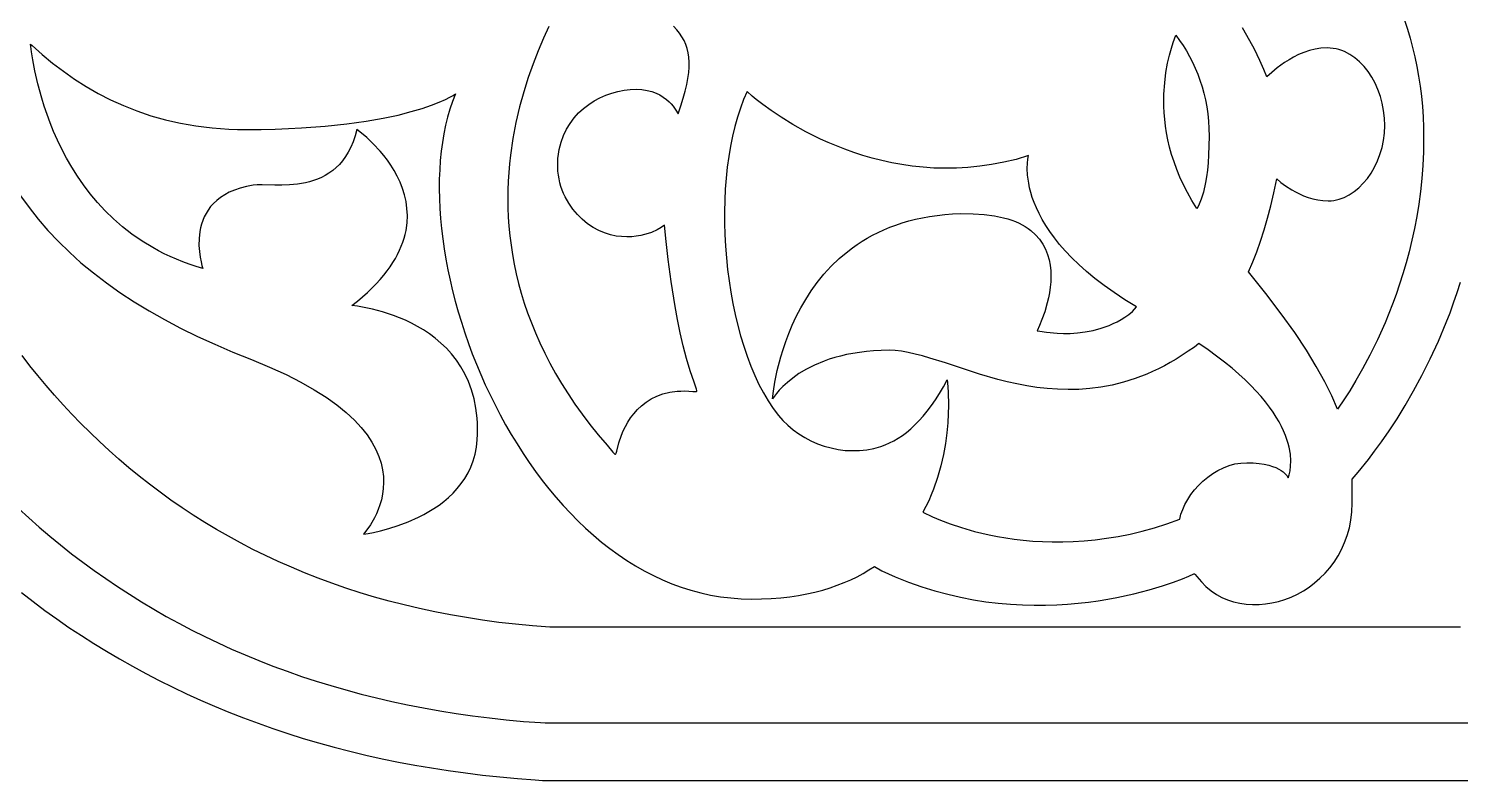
# Model space of a CAD drawing. Extents: x 1175 to 1336, y 620 to 642.
# Drawn here: x 1183.37 to 1198.17, y 619.83 to 627.6 of the extents above; entities that cross this region are included whole.
import ezdxf

# ---------------------------------------------------------------- set-up
doc = ezdxf.new("R2010")
doc.units = 0
doc.layers.add('LAYER_1', color=18, linetype='CONTINUOUS')

msp = doc.modelspace()

# ---------------------------------------------------------------- linework, layer by layer
at = {"layer": 'LAYER_1'}
for points in [[(1197.59, 627.687), (1197.62, 627.595), (1197.647, 627.502), (1197.673, 627.406), (1197.696, 627.309), (1197.717, 627.21), (1197.735, 627.11), (1197.751, 627.007), (1197.764, 626.903), (1197.774, 626.796), (1197.781, 626.688), (1197.786, 626.578), (1197.787, 626.466), (1197.785, 626.325), (1197.779, 626.186), (1197.768, 626.05), (1197.754, 625.917), (1197.737, 625.786), (1197.716, 625.658), (1197.692, 625.533), (1197.666, 625.412), (1197.637, 625.293), (1197.606, 625.178), (1197.573, 625.066), (1197.538, 624.958), (1197.502, 624.853), (1197.465, 624.751), (1197.427, 624.654), (1197.388, 624.56), (1197.31, 624.385), (1197.232, 624.226), (1197.157, 624.085), (1197.087, 623.962), (1197.024, 623.857), (1196.97, 623.773), (1196.896, 623.666), (1196.837, 623.803), (1196.765, 623.95), (1196.678, 624.107), (1196.575, 624.277), (1196.455, 624.459), (1196.316, 624.653), (1196.158, 624.862), (1195.978, 625.086), (1196.022, 625.188), (1196.064, 625.294), (1196.103, 625.404), (1196.14, 625.52), (1196.175, 625.641), (1196.208, 625.769), (1196.24, 625.904), (1196.271, 626.047), (1196.312, 626.011), (1196.36, 625.975), (1196.424, 625.933), (1196.462, 625.912), (1196.503, 625.891), (1196.547, 625.872), (1196.593, 625.855), (1196.642, 625.84), (1196.694, 625.829), (1196.747, 625.822), (1196.802, 625.819), (1196.83, 625.821), (1196.858, 625.824), (1196.913, 625.836), (1196.967, 625.855), (1197.019, 625.882), (1197.07, 625.916), (1197.118, 625.955), (1197.163, 626.001), (1197.206, 626.052), (1197.245, 626.107), (1197.28, 626.167), (1197.31, 626.232), (1197.336, 626.299), (1197.357, 626.37), (1197.373, 626.444), (1197.382, 626.52), (1197.386, 626.598), (1197.383, 626.676), (1197.374, 626.753), (1197.359, 626.828), (1197.34, 626.9), (1197.315, 626.97), (1197.286, 627.036), (1197.252, 627.098), (1197.214, 627.156), (1197.172, 627.209), (1197.126, 627.257), (1197.077, 627.299), (1197.025, 627.334), (1196.969, 627.362), (1196.941, 627.373), (1196.911, 627.383), (1196.882, 627.39), (1196.851, 627.396), (1196.82, 627.399), (1196.789, 627.4), (1196.726, 627.397), (1196.665, 627.387), (1196.606, 627.373), (1196.55, 627.353), (1196.495, 627.331), (1196.444, 627.305), (1196.396, 627.278), (1196.351, 627.251), (1196.275, 627.196), (1196.217, 627.148), (1196.167, 627.101), (1196.136, 627.179), (1196.096, 627.27), (1196.038, 627.389), (1195.961, 627.53), (1195.914, 627.608)], [(1188.748, 627.621), (1188.692, 627.5), (1188.637, 627.372), (1188.584, 627.237), (1188.534, 627.094), (1188.487, 626.946), (1188.444, 626.791), (1188.406, 626.629), (1188.375, 626.463), (1188.35, 626.291), (1188.34, 626.203), (1188.333, 626.114), (1188.327, 626.024), (1188.324, 625.932), (1188.323, 625.84), (1188.324, 625.746), (1188.328, 625.652), (1188.334, 625.557), (1188.344, 625.46), (1188.356, 625.363), (1188.371, 625.265), (1188.389, 625.166), (1188.41, 625.066), (1188.434, 624.966), (1188.462, 624.865), (1188.493, 624.763), (1188.528, 624.661), (1188.566, 624.558), (1188.608, 624.455), (1188.654, 624.351), (1188.704, 624.246), (1188.758, 624.142), (1188.816, 624.037), (1188.878, 623.931), (1188.945, 623.826), (1189.016, 623.72), (1189.092, 623.614), (1189.172, 623.507), (1189.258, 623.401), (1189.348, 623.294), (1189.408, 623.223), (1189.424, 623.206), (1189.43, 623.202), (1189.435, 623.202), (1189.438, 623.205), (1189.442, 623.211), (1189.448, 623.233), (1189.471, 623.319), (1189.498, 623.398), (1189.516, 623.441), (1189.538, 623.486), (1189.563, 623.531), (1189.592, 623.576), (1189.625, 623.62), (1189.663, 623.662), (1189.705, 623.702), (1189.752, 623.739), (1189.805, 623.772), (1189.863, 623.801), (1189.926, 623.824), (1189.996, 623.841), (1190.072, 623.852), (1190.112, 623.854), (1190.154, 623.855), (1190.235, 623.849), (1190.258, 623.848), (1190.272, 623.85), (1190.275, 623.853), (1190.277, 623.858), (1190.274, 623.875), (1190.248, 623.945), (1190.207, 624.064), (1190.169, 624.19), (1190.135, 624.321), (1190.104, 624.456), (1190.076, 624.592), (1190.052, 624.727), (1190.01, 624.985), (1189.98, 625.215), (1189.959, 625.4), (1189.943, 625.568), (1189.909, 625.544), (1189.867, 625.52), (1189.809, 625.494), (1189.775, 625.482), (1189.737, 625.471), (1189.696, 625.461), (1189.651, 625.454), (1189.604, 625.449), (1189.553, 625.447), (1189.499, 625.45), (1189.442, 625.456), (1189.383, 625.469), (1189.323, 625.488), (1189.264, 625.514), (1189.205, 625.546), (1189.148, 625.584), (1189.093, 625.629), (1189.042, 625.679), (1188.995, 625.734), (1188.952, 625.795), (1188.915, 625.861), (1188.899, 625.896), (1188.885, 625.932), (1188.872, 625.969), (1188.861, 626.007), (1188.852, 626.046), (1188.846, 626.087), (1188.841, 626.128), (1188.839, 626.171), (1188.839, 626.214), (1188.841, 626.259), (1188.846, 626.304), (1188.854, 626.35), (1188.873, 626.425), (1188.898, 626.495), (1188.929, 626.561), (1188.966, 626.621), (1189.008, 626.677), (1189.054, 626.728), (1189.105, 626.774), (1189.159, 626.816), (1189.215, 626.853), (1189.274, 626.885), (1189.335, 626.912), (1189.398, 626.934), (1189.461, 626.951), (1189.524, 626.963), (1189.587, 626.971), (1189.649, 626.973), (1189.708, 626.97), (1189.762, 626.962), (1189.811, 626.95), (1189.855, 626.933), (1189.895, 626.914), (1189.93, 626.892), (1189.962, 626.869), (1189.989, 626.845), (1190.012, 626.822), (1190.031, 626.799), (1190.06, 626.758), (1190.082, 626.718), (1190.111, 626.802), (1190.136, 626.88), (1190.156, 626.954), (1190.173, 627.022), (1190.185, 627.086), (1190.193, 627.146), (1190.198, 627.202), (1190.198, 627.254), (1190.195, 627.304), (1190.187, 627.35), (1190.176, 627.394), (1190.162, 627.436), (1190.144, 627.476), (1190.122, 627.515), (1190.097, 627.552), (1190.068, 627.589), (1190.036, 627.625)], [(1183.287, 625.873), (1183.375, 625.75), (1183.469, 625.63), (1183.57, 625.513), (1183.678, 625.399), (1183.792, 625.288), (1183.912, 625.18), (1184.04, 625.075), (1184.174, 624.973), (1184.314, 624.874), (1184.461, 624.777), (1184.615, 624.684), (1184.775, 624.593), (1184.942, 624.505), (1185.115, 624.419), (1185.294, 624.337), (1185.48, 624.257), (1185.673, 624.179), (1185.86, 624.102), (1186.031, 624.025), (1186.185, 623.946), (1186.323, 623.868), (1186.447, 623.789), (1186.557, 623.71), (1186.653, 623.632), (1186.737, 623.554), (1186.808, 623.476), (1186.869, 623.4), (1186.919, 623.324), (1186.959, 623.25), (1186.99, 623.178), (1187.013, 623.107), (1187.028, 623.038), (1187.037, 622.971), (1187.039, 622.907), (1187.036, 622.846), (1187.028, 622.787), (1187.016, 622.731), (1187.002, 622.678), (1186.984, 622.629), (1186.965, 622.584), (1186.945, 622.542), (1186.904, 622.471), (1186.867, 622.419), (1186.831, 622.375), (1186.88, 622.382), (1186.935, 622.393), (1187.008, 622.41), (1187.094, 622.433), (1187.19, 622.464), (1187.293, 622.503), (1187.4, 622.55), (1187.454, 622.578), (1187.507, 622.608), (1187.56, 622.64), (1187.612, 622.676), (1187.663, 622.714), (1187.711, 622.755), (1187.758, 622.799), (1187.801, 622.846), (1187.842, 622.897), (1187.879, 622.95), (1187.913, 623.008), (1187.942, 623.068), (1187.966, 623.133), (1187.985, 623.201), (1187.999, 623.273), (1188.007, 623.349), (1188.01, 623.408), (1188.01, 623.465), (1188.009, 623.521), (1188.006, 623.575), (1187.993, 623.678), (1187.974, 623.775), (1187.948, 623.866), (1187.917, 623.951), (1187.88, 624.031), (1187.838, 624.105), (1187.792, 624.173), (1187.742, 624.237), (1187.688, 624.296), (1187.632, 624.35), (1187.573, 624.399), (1187.513, 624.444), (1187.451, 624.485), (1187.389, 624.522), (1187.326, 624.556), (1187.264, 624.586), (1187.202, 624.612), (1187.142, 624.635), (1187.027, 624.673), (1186.924, 624.7), (1186.837, 624.719), (1186.769, 624.731), (1186.71, 624.738), (1186.768, 624.783), (1186.822, 624.829), (1186.872, 624.874), (1186.919, 624.919), (1186.963, 624.963), (1187.003, 625.008), (1187.041, 625.052), (1187.075, 625.096), (1187.106, 625.139), (1187.135, 625.182), (1187.161, 625.225), (1187.184, 625.267), (1187.204, 625.309), (1187.222, 625.351), (1187.238, 625.392), (1187.251, 625.433), (1187.262, 625.473), (1187.271, 625.513), (1187.282, 625.592), (1187.285, 625.668), (1187.281, 625.742), (1187.271, 625.813), (1187.256, 625.883), (1187.235, 625.949), (1187.21, 626.013), (1187.181, 626.074), (1187.149, 626.132), (1187.115, 626.187), (1187.079, 626.239), (1187.042, 626.287), (1187.005, 626.332), (1186.932, 626.41), (1186.866, 626.473), (1186.812, 626.52), (1186.762, 626.558), (1186.745, 626.492), (1186.724, 626.431), (1186.7, 626.375), (1186.674, 626.324), (1186.646, 626.277), (1186.615, 626.235), (1186.583, 626.197), (1186.549, 626.163), (1186.513, 626.132), (1186.475, 626.106), (1186.437, 626.082), (1186.397, 626.062), (1186.357, 626.044), (1186.316, 626.029), (1186.274, 626.017), (1186.233, 626.007), (1186.149, 625.993), (1186.068, 625.985), (1185.988, 625.983), (1185.914, 625.983), (1185.784, 625.987), (1185.732, 625.987), (1185.69, 625.983), (1185.621, 625.969), (1185.557, 625.952), (1185.498, 625.932), (1185.445, 625.909), (1185.398, 625.883), (1185.354, 625.855), (1185.316, 625.825), (1185.282, 625.793), (1185.252, 625.76), (1185.226, 625.725), (1185.204, 625.69), (1185.185, 625.653), (1185.17, 625.616), (1185.157, 625.578), (1185.148, 625.541), (1185.14, 625.503), (1185.132, 625.43), (1185.131, 625.359), (1185.136, 625.295), (1185.144, 625.237), (1185.153, 625.189), (1185.162, 625.153), (1185.172, 625.121), (1185.101, 625.142), (1185.031, 625.165), (1184.964, 625.19), (1184.898, 625.216), (1184.835, 625.244), (1184.773, 625.273), (1184.713, 625.304), (1184.654, 625.336), (1184.543, 625.404), (1184.438, 625.476), (1184.34, 625.553), (1184.248, 625.634), (1184.162, 625.718), (1184.082, 625.804), (1184.007, 625.893), (1183.939, 625.984), (1183.875, 626.075), (1183.817, 626.168), (1183.763, 626.261), (1183.714, 626.354), (1183.67, 626.446), (1183.629, 626.537), (1183.593, 626.626), (1183.561, 626.714), (1183.532, 626.798), (1183.506, 626.88), (1183.465, 627.031), (1183.435, 627.164), (1183.414, 627.276), (1183.402, 627.36), (1183.395, 627.415), (1183.391, 627.438), (1183.406, 627.425), (1183.51, 627.333), (1183.618, 627.244), (1183.73, 627.159), (1183.845, 627.078), (1183.965, 627.002), (1184.089, 626.931), (1184.218, 626.865), (1184.352, 626.804), (1184.49, 626.749), (1184.634, 626.7), (1184.784, 626.658), (1184.861, 626.64), (1184.939, 626.623), (1185.019, 626.608), (1185.1, 626.595), (1185.183, 626.584), (1185.268, 626.575), (1185.354, 626.567), (1185.441, 626.562), (1185.53, 626.559), (1185.621, 626.558), (1185.774, 626.559), (1185.919, 626.562), (1186.058, 626.567), (1186.191, 626.574), (1186.437, 626.592), (1186.659, 626.615), (1186.858, 626.643), (1187.034, 626.674), (1187.189, 626.707), (1187.324, 626.742), (1187.439, 626.776), (1187.536, 626.809), (1187.615, 626.84), (1187.678, 626.868), (1187.725, 626.891), (1187.757, 626.909), (1187.782, 626.925), (1187.752, 626.848), (1187.725, 626.768), (1187.701, 626.686), (1187.68, 626.601), (1187.662, 626.513), (1187.647, 626.424), (1187.634, 626.332), (1187.625, 626.238), (1187.619, 626.142), (1187.615, 626.044), (1187.614, 625.945), (1187.616, 625.845), (1187.62, 625.742), (1187.628, 625.639), (1187.638, 625.535), (1187.65, 625.429), (1187.665, 625.323), (1187.683, 625.216), (1187.704, 625.108), (1187.727, 625), (1187.752, 624.891), (1187.78, 624.782), (1187.81, 624.673), (1187.843, 624.565), (1187.879, 624.456), (1187.916, 624.347), (1187.956, 624.239), (1187.999, 624.132), (1188.043, 624.025), (1188.09, 623.919), (1188.139, 623.814), (1188.191, 623.71), (1188.244, 623.607), (1188.3, 623.506), (1188.358, 623.405), (1188.418, 623.307), (1188.48, 623.21), (1188.544, 623.115), (1188.61, 623.022), (1188.678, 622.931), (1188.748, 622.842), (1188.82, 622.756), (1188.894, 622.672), (1188.97, 622.59), (1189.048, 622.512), (1189.127, 622.436), (1189.209, 622.363), (1189.292, 622.293), (1189.377, 622.227), (1189.464, 622.163), (1189.552, 622.104), (1189.642, 622.048), (1189.733, 621.995), (1189.827, 621.947), (1189.922, 621.903), (1190.018, 621.862), (1190.116, 621.826), (1190.215, 621.795), (1190.316, 621.768), (1190.419, 621.745), (1190.522, 621.727), (1190.628, 621.715), (1190.734, 621.707), (1190.842, 621.704), (1190.946, 621.706), (1191.046, 621.71), (1191.143, 621.718), (1191.237, 621.728), (1191.327, 621.742), (1191.413, 621.757), (1191.497, 621.776), (1191.577, 621.797), (1191.654, 621.82), (1191.728, 621.846), (1191.799, 621.874), (1191.867, 621.903), (1191.933, 621.935), (1191.995, 621.969), (1192.055, 622.005), (1192.111, 622.042), (1192.189, 621.997), (1192.327, 621.935), (1192.464, 621.88), (1192.6, 621.831), (1192.735, 621.789), (1192.869, 621.753), (1193.002, 621.722), (1193.134, 621.697), (1193.263, 621.676), (1193.391, 621.661), (1193.517, 621.65), (1193.641, 621.643), (1193.762, 621.64), (1193.88, 621.641), (1193.995, 621.644), (1194.108, 621.651), (1194.217, 621.661), (1194.323, 621.673), (1194.425, 621.687), (1194.523, 621.703), (1194.617, 621.72), (1194.793, 621.758), (1194.95, 621.799), (1195.087, 621.84), (1195.202, 621.878), (1195.295, 621.913), (1195.362, 621.94), (1195.413, 621.964), (1195.42, 621.964), (1195.426, 621.959), (1195.445, 621.936), (1195.49, 621.881), (1195.538, 621.832), (1195.59, 621.789), (1195.645, 621.752), (1195.703, 621.721), (1195.762, 621.695), (1195.824, 621.675), (1195.888, 621.66), (1195.953, 621.65), (1196.019, 621.646), (1196.086, 621.647), (1196.153, 621.653), (1196.22, 621.664), (1196.287, 621.679), (1196.353, 621.7), (1196.418, 621.725), (1196.482, 621.755), (1196.544, 621.789), (1196.604, 621.828), (1196.661, 621.871), (1196.716, 621.919), (1196.768, 621.97), (1196.817, 622.026), (1196.862, 622.085), (1196.903, 622.149), (1196.94, 622.216), (1196.971, 622.287), (1196.998, 622.361), (1197.02, 622.44), (1197.035, 622.521), (1197.045, 622.606), (1197.048, 622.694), (1197.048, 622.942), (1197.111, 623.014), (1197.216, 623.145), (1197.281, 623.231), (1197.353, 623.33), (1197.431, 623.443), (1197.513, 623.568), (1197.597, 623.705), (1197.684, 623.855), (1197.77, 624.015), (1197.856, 624.187), (1197.94, 624.37), (1198.021, 624.563), (1198.06, 624.663), (1198.097, 624.766), (1198.133, 624.871), (1198.167, 624.978)], [(1198.167, 621.413), (1188.756, 621.413), (1188.578, 621.427), (1188.403, 621.444), (1188.231, 621.463), (1188.062, 621.486), (1187.895, 621.512), (1187.73, 621.54), (1187.568, 621.572), (1187.409, 621.606), (1187.252, 621.643), (1187.098, 621.682), (1186.946, 621.725), (1186.796, 621.769), (1186.649, 621.817), (1186.505, 621.867), (1186.363, 621.919), (1186.223, 621.974), (1186.086, 622.032), (1185.951, 622.091), (1185.819, 622.153), (1185.688, 622.217), (1185.561, 622.284), (1185.435, 622.353), (1185.312, 622.423), (1185.191, 622.496), (1185.072, 622.571), (1184.956, 622.648), (1184.841, 622.727), (1184.729, 622.808), (1184.62, 622.891), (1184.512, 622.975), (1184.407, 623.061), (1184.303, 623.149), (1184.202, 623.239), (1184.103, 623.331), (1184.006, 623.424), (1183.911, 623.518), (1183.818, 623.614), (1183.727, 623.712), (1183.639, 623.811), (1183.552, 623.911), (1183.467, 624.013), (1183.384, 624.116), (1183.304, 624.22)], [(1183.266, 622.64), (1183.372, 622.543), (1183.48, 622.448), (1183.59, 622.354), (1183.702, 622.263), (1183.815, 622.173), (1183.931, 622.085), (1184.048, 621.999), (1184.168, 621.915), (1184.289, 621.833), (1184.412, 621.753), (1184.537, 621.675), (1184.664, 621.599), (1184.793, 621.525), (1184.924, 621.453), (1185.057, 621.384), (1185.192, 621.316), (1185.329, 621.251), (1185.468, 621.187), (1185.608, 621.126), (1185.751, 621.068), (1185.896, 621.011), (1186.043, 620.957), (1186.191, 620.905), (1186.342, 620.856), (1186.495, 620.809), (1186.649, 620.764), (1186.806, 620.722), (1186.965, 620.682), (1187.125, 620.645), (1187.288, 620.611), (1187.453, 620.578), (1187.619, 620.549), (1187.788, 620.522), (1187.959, 620.497), (1188.132, 620.476), (1188.307, 620.457), (1188.484, 620.44), (1188.662, 620.427), (1188.709, 620.424), (1207.624, 620.424)], [(1183.297, 621.77), (1183.417, 621.678), (1183.539, 621.587), (1183.663, 621.498), (1183.788, 621.411), (1183.916, 621.327), (1184.045, 621.244), (1184.176, 621.164), (1184.309, 621.085), (1184.444, 621.009), (1184.581, 620.934), (1184.719, 620.862), (1184.86, 620.792), (1185.002, 620.725), (1185.147, 620.659), (1185.293, 620.596), (1185.441, 620.535), (1185.591, 620.476), (1185.742, 620.42), (1185.896, 620.366), (1186.051, 620.314), (1186.209, 620.264), (1186.368, 620.218), (1186.529, 620.173), (1186.692, 620.131), (1186.857, 620.091), (1187.023, 620.054), (1187.192, 620.019), (1187.362, 619.987), (1187.534, 619.958), (1187.708, 619.931), (1187.884, 619.906), (1188.062, 619.884), (1188.242, 619.865), (1188.423, 619.849), (1188.607, 619.835), (1188.681, 619.83), (1207.652, 619.83)]]:
    msp.add_lwpolyline(points, dxfattribs=at)
for points in [[(1195.443, 625.742), (1195.392, 625.823), (1195.346, 625.905), (1195.305, 625.985), (1195.268, 626.065), (1195.236, 626.144), (1195.208, 626.222), (1195.183, 626.299), (1195.162, 626.375), (1195.145, 626.449), (1195.131, 626.522), (1195.12, 626.593), (1195.112, 626.663), (1195.106, 626.731), (1195.103, 626.797), (1195.102, 626.861), (1195.104, 626.923), (1195.111, 627.039), (1195.124, 627.146), (1195.141, 627.242), (1195.161, 627.327), (1195.181, 627.399), (1195.199, 627.458), (1195.227, 627.531), (1195.265, 627.478), (1195.301, 627.424), (1195.335, 627.369), (1195.367, 627.312), (1195.398, 627.253), (1195.426, 627.192), (1195.452, 627.13), (1195.476, 627.066), (1195.497, 627), (1195.516, 626.933), (1195.532, 626.864), (1195.546, 626.793), (1195.556, 626.72), (1195.564, 626.645), (1195.569, 626.569), (1195.57, 626.49), (1195.569, 626.389), (1195.565, 626.296), (1195.56, 626.212), (1195.552, 626.137), (1195.543, 626.069), (1195.533, 626.009), (1195.512, 625.91), (1195.489, 625.836), (1195.468, 625.786), (1195.452, 625.755)], [(1195.464, 624.345), (1195.418, 624.309), (1195.355, 624.265), (1195.293, 624.224), (1195.231, 624.185), (1195.169, 624.149), (1195.108, 624.115), (1195.046, 624.084), (1194.985, 624.056), (1194.925, 624.029), (1194.805, 623.983), (1194.686, 623.946), (1194.568, 623.916), (1194.452, 623.894), (1194.338, 623.879), (1194.225, 623.871), (1194.114, 623.869), (1194.004, 623.872), (1193.896, 623.88), (1193.79, 623.892), (1193.686, 623.908), (1193.584, 623.928), (1193.484, 623.95), (1193.386, 623.975), (1193.196, 624.03), (1192.845, 624.144), (1192.683, 624.195), (1192.607, 624.217), (1192.533, 624.236), (1192.461, 624.252), (1192.393, 624.265), (1192.327, 624.272), (1192.264, 624.275), (1192.182, 624.273), (1192.103, 624.269), (1192.028, 624.263), (1191.956, 624.254), (1191.888, 624.243), (1191.822, 624.231), (1191.76, 624.216), (1191.701, 624.2), (1191.645, 624.182), (1191.592, 624.164), (1191.494, 624.123), (1191.408, 624.079), (1191.332, 624.034), (1191.267, 623.988), (1191.212, 623.943), (1191.166, 623.901), (1191.128, 623.862), (1191.099, 623.828), (1191.078, 623.801), (1191.058, 623.772), (1191.067, 623.852), (1191.082, 623.945), (1191.107, 624.065), (1191.144, 624.207), (1191.167, 624.285), (1191.195, 624.366), (1191.227, 624.45), (1191.263, 624.536), (1191.304, 624.624), (1191.35, 624.713), (1191.401, 624.801), (1191.458, 624.889), (1191.521, 624.976), (1191.59, 625.061), (1191.666, 625.144), (1191.748, 625.223), (1191.837, 625.298), (1191.884, 625.334), (1191.934, 625.369), (1191.985, 625.402), (1192.038, 625.434), (1192.093, 625.465), (1192.15, 625.494), (1192.209, 625.521), (1192.27, 625.547), (1192.333, 625.57), (1192.398, 625.592), (1192.466, 625.612), (1192.536, 625.63), (1192.608, 625.645), (1192.682, 625.659), (1192.759, 625.67), (1192.838, 625.678), (1192.919, 625.684), (1193.003, 625.688), (1193.131, 625.687), (1193.247, 625.68), (1193.352, 625.666), (1193.447, 625.646), (1193.49, 625.634), (1193.531, 625.62), (1193.57, 625.606), (1193.606, 625.589), (1193.64, 625.572), (1193.671, 625.554), (1193.701, 625.534), (1193.728, 625.514), (1193.777, 625.47), (1193.819, 625.423), (1193.853, 625.373), (1193.88, 625.321), (1193.901, 625.267), (1193.917, 625.211), (1193.928, 625.154), (1193.933, 625.096), (1193.935, 625.039), (1193.933, 624.982), (1193.928, 624.926), (1193.92, 624.87), (1193.91, 624.817), (1193.898, 624.766), (1193.871, 624.672), (1193.843, 624.593), (1193.819, 624.532), (1193.794, 624.478), (1193.82, 624.473), (1193.891, 624.462), (1193.999, 624.452), (1194.064, 624.449), (1194.135, 624.45), (1194.21, 624.455), (1194.289, 624.465), (1194.371, 624.48), (1194.454, 624.503), (1194.537, 624.533), (1194.578, 624.551), (1194.619, 624.571), (1194.66, 624.594), (1194.699, 624.619), (1194.739, 624.646), (1194.777, 624.677), (1194.821, 624.723), (1194.701, 624.797), (1194.589, 624.871), (1194.486, 624.945), (1194.391, 625.018), (1194.303, 625.09), (1194.223, 625.162), (1194.15, 625.232), (1194.084, 625.302), (1194.025, 625.37), (1193.972, 625.437), (1193.924, 625.502), (1193.882, 625.566), (1193.845, 625.628), (1193.813, 625.688), (1193.786, 625.746), (1193.763, 625.802), (1193.743, 625.856), (1193.728, 625.907), (1193.715, 625.955), (1193.706, 626.001), (1193.694, 626.084), (1193.691, 626.154), (1193.692, 626.21), (1193.697, 626.252), (1193.703, 626.287), (1193.575, 626.249), (1193.448, 626.219), (1193.323, 626.195), (1193.2, 626.177), (1193.078, 626.164), (1192.959, 626.157), (1192.841, 626.156), (1192.726, 626.159), (1192.614, 626.167), (1192.503, 626.178), (1192.396, 626.194), (1192.29, 626.214), (1192.188, 626.236), (1192.088, 626.262), (1191.991, 626.29), (1191.898, 626.32), (1191.807, 626.353), (1191.72, 626.387), (1191.635, 626.423), (1191.555, 626.459), (1191.404, 626.534), (1191.268, 626.61), (1191.148, 626.684), (1191.044, 626.753), (1190.957, 626.815), (1190.889, 626.867), (1190.848, 626.902), (1190.797, 626.949), (1190.76, 626.866), (1190.727, 626.778), (1190.696, 626.686), (1190.669, 626.589), (1190.645, 626.489), (1190.624, 626.385), (1190.606, 626.278), (1190.591, 626.168), (1190.579, 626.056), (1190.57, 625.942), (1190.565, 625.826), (1190.562, 625.708), (1190.563, 625.59), (1190.566, 625.471), (1190.573, 625.351), (1190.582, 625.231), (1190.594, 625.112), (1190.609, 624.994), (1190.628, 624.876), (1190.649, 624.76), (1190.672, 624.646), (1190.699, 624.533), (1190.729, 624.424), (1190.761, 624.317), (1190.796, 624.213), (1190.834, 624.112), (1190.875, 624.016), (1190.918, 623.923), (1190.965, 623.835), (1191.014, 623.752), (1191.065, 623.675), (1191.119, 623.602), (1191.166, 623.549), (1191.216, 623.5), (1191.271, 623.454), (1191.33, 623.412), (1191.391, 623.373), (1191.456, 623.34), (1191.523, 623.31), (1191.593, 623.285), (1191.664, 623.266), (1191.737, 623.251), (1191.81, 623.241), (1191.884, 623.238), (1191.958, 623.239), (1192.033, 623.247), (1192.106, 623.261), (1192.178, 623.282), (1192.223, 623.298), (1192.268, 623.317), (1192.312, 623.34), (1192.356, 623.366), (1192.4, 623.395), (1192.444, 623.427), (1192.487, 623.464), (1192.53, 623.504), (1192.573, 623.548), (1192.616, 623.595), (1192.658, 623.647), (1192.7, 623.703), (1192.742, 623.764), (1192.783, 623.828), (1192.824, 623.898), (1192.865, 623.971), (1192.868, 623.938), (1192.874, 623.846), (1192.877, 623.705), (1192.874, 623.618), (1192.869, 623.524), (1192.859, 623.421), (1192.845, 623.313), (1192.825, 623.199), (1192.799, 623.082), (1192.765, 622.962), (1192.723, 622.841), (1192.699, 622.781), (1192.673, 622.72), (1192.644, 622.66), (1192.613, 622.601), (1192.712, 622.553), (1192.793, 622.519), (1192.893, 622.481), (1193.011, 622.442), (1193.147, 622.403), (1193.299, 622.367), (1193.382, 622.351), (1193.468, 622.336), (1193.557, 622.323), (1193.65, 622.312), (1193.747, 622.304), (1193.847, 622.298), (1193.95, 622.294), (1194.057, 622.295), (1194.166, 622.298), (1194.278, 622.305), (1194.393, 622.316), (1194.511, 622.332), (1194.631, 622.352), (1194.754, 622.376), (1194.879, 622.406), (1195.006, 622.441), (1195.135, 622.482), (1195.266, 622.529), (1195.279, 622.58), (1195.297, 622.631), (1195.32, 622.683), (1195.349, 622.734), (1195.382, 622.784), (1195.42, 622.832), (1195.462, 622.879), (1195.507, 622.923), (1195.556, 622.964), (1195.607, 623), (1195.662, 623.033), (1195.718, 623.061), (1195.776, 623.084), (1195.836, 623.1), (1195.897, 623.11), (1195.959, 623.113), (1196.026, 623.111), (1196.086, 623.105), (1196.139, 623.097), (1196.186, 623.087), (1196.226, 623.075), (1196.261, 623.062), (1196.29, 623.048), (1196.315, 623.034), (1196.335, 623.02), (1196.351, 623.006), (1196.373, 622.981), (1196.387, 622.957), (1196.398, 622.988), (1196.407, 623.028), (1196.413, 623.077), (1196.414, 623.134), (1196.41, 623.2), (1196.397, 623.273), (1196.387, 623.312), (1196.374, 623.353), (1196.359, 623.396), (1196.34, 623.441), (1196.318, 623.487), (1196.293, 623.535), (1196.264, 623.584), (1196.232, 623.635), (1196.195, 623.688), (1196.154, 623.741), (1196.109, 623.796), (1196.058, 623.853), (1196.003, 623.91), (1195.943, 623.969), (1195.878, 624.029), (1195.807, 624.09), (1195.73, 624.152), (1195.648, 624.216), (1195.559, 624.28)]]:
    msp.add_lwpolyline(points, close=True, dxfattribs=at)

doc.saveas('drawing.dxf')
